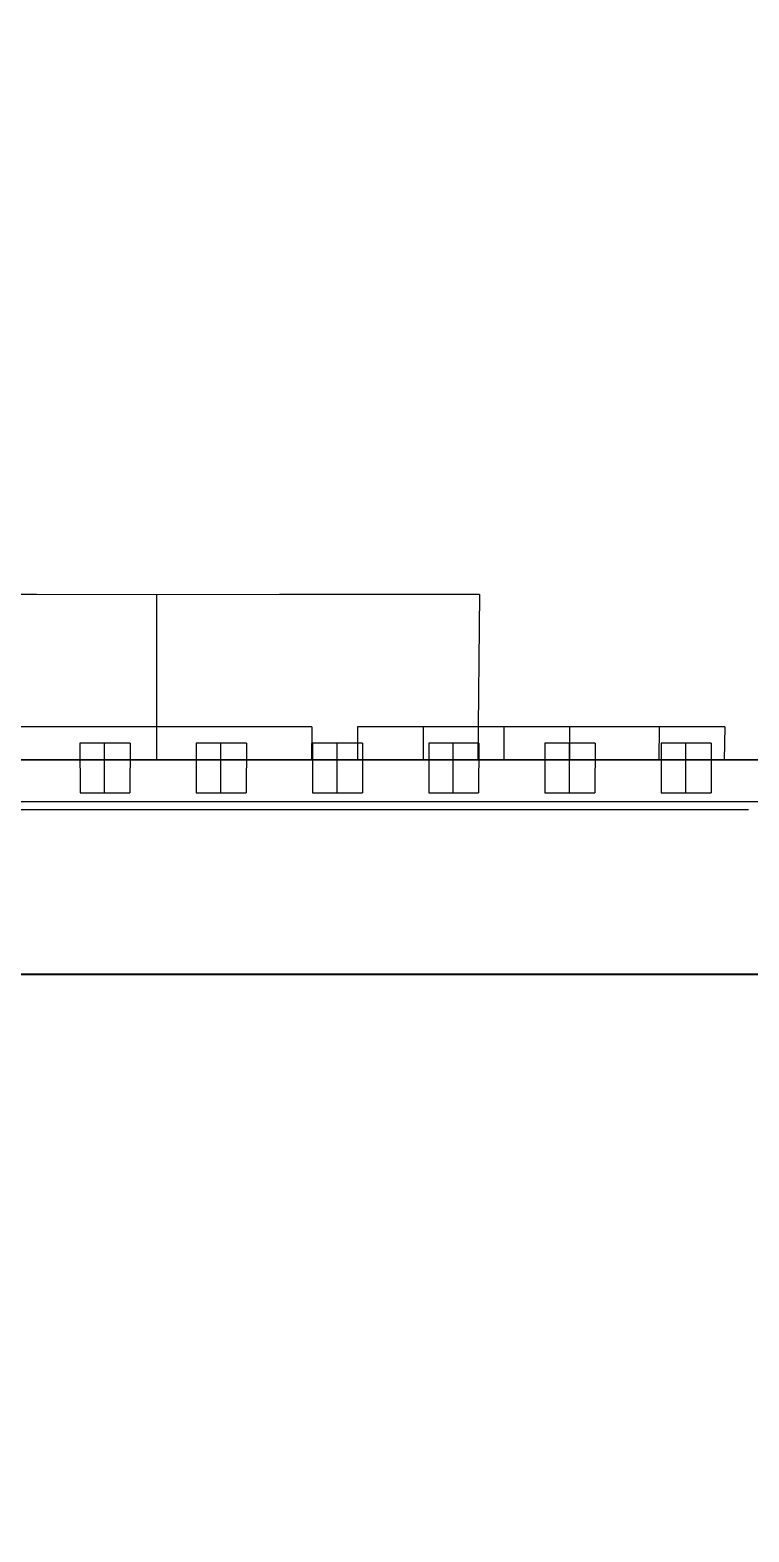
# Model space of a CAD drawing. Header units: metres. Extents: x -163 to 276, y -152 to 153.
# Drawn here: x -3.9035 to -3.86, y 3.4062 to 3.4972 of the extents above; entities that cross this region are included whole.
import ezdxf

# ---------------------------------------------------------------- set-up
doc = ezdxf.new("R2010")
doc.units = ezdxf.units.M
doc.header["$MEASUREMENT"] = 0
doc.linetypes.add('Strich 3_1mm Kanten', pattern=[0.2, 0.15, -0.05])
doc.linetypes.add('Strichpunkt 1.5_0.75_0.75mm', pattern=[0.15, 0.075, -0.0375, 0, -0.0375])
for name, color, linetype in [('010 Aussenwände Neu', 7, 'Continuous'), ('027 Oberhalb Neu', 7, 'Continuous'), ('036 Deckenbekleidung Neu', 7, 'Continuous'), ('110 Bemassungen Ausführung Neu', 7, 'Continuous')]:
    doc.layers.add(name, color=color, linetype=linetype)
doc.styles.add('ERSTELLTER_STIL_2', font='ARIALN.TTF')
doc.dimstyles.new('ERSTELLTER_STIL__1', dxfattribs={"dimtxt": 0.11, "dimasz": 0.095, "dimexe": 0.18, "dimexo": 0.2, "dimgap": 0, "dimtad": 1, "dimzin": 0, "dimdsep": 46, "dimtxsty": 'ERSTELLTER_STIL_2', "dimblk": 'ARROWHEAD_6', "dimblk1": 'ARROWHEAD_6', "dimblk2": 'ARROWHEAD_6', "dimcen": 0.09, "dimclrd": 7, "dimclre": 7, "dimclrt": 7, "dimazin": 0, "dimtfac": 1, "dimtdec": 4, "dimtmove": 0, "dimatfit": 3, "dimfxl": 1, "dimtolj": 1, "dimtzin": 0, "dimarcsym": 0})
doc.dimstyles.new('ERSTELLTER_STIL__11', dxfattribs={"dimtxt": 0.11, "dimasz": 0.095, "dimexe": 0.18, "dimexo": 1, "dimgap": 0, "dimtad": 1, "dimtih": 1, "dimtoh": 1, "dimzin": 0, "dimdsep": 46, "dimtxsty": 'ERSTELLTER_STIL_2', "dimblk": 'ARROWHEAD_6', "dimblk1": 'ARROWHEAD_6', "dimblk2": 'ARROWHEAD_6', "dimcen": 0.09, "dimclrd": 7, "dimclre": 7, "dimclrt": 7, "dimazin": 0, "dimtfac": 1, "dimtdec": 4, "dimtmove": 0, "dimatfit": 3, "dimfxl": 1, "dimtolj": 1, "dimtzin": 0, "dimarcsym": 0})
doc.dimstyles.new('ERSTELLTER_STIL__3', dxfattribs={"dimtxt": 0.11, "dimasz": 0.095, "dimexe": 0.18, "dimexo": 0.0625, "dimgap": 0, "dimtad": 1, "dimtih": 1, "dimtoh": 1, "dimzin": 0, "dimdsep": 46, "dimtxsty": 'ERSTELLTER_STIL_2', "dimblk": 'ARROWHEAD_6', "dimblk1": 'ARROWHEAD_6', "dimblk2": 'ARROWHEAD_6', "dimcen": 0.09, "dimse1": 1, "dimse2": 1, "dimclrd": 7, "dimclre": 7, "dimclrt": 7, "dimazin": 0, "dimtfac": 1, "dimtdec": 4, "dimtmove": 0, "dimatfit": 3, "dimfxl": 1, "dimtolj": 1, "dimtzin": 0, "dimarcsym": 0})
doc.dimstyles.new('ERSTELLTER_STIL__4', dxfattribs={"dimtxt": 0.11, "dimasz": 0.095, "dimexe": 0.18, "dimexo": 0.0625, "dimgap": 0, "dimtad": 1, "dimzin": 0, "dimdsep": 46, "dimtxsty": 'ERSTELLTER_STIL_2', "dimblk": 'ARROWHEAD_6', "dimblk1": 'ARROWHEAD_6', "dimblk2": 'ARROWHEAD_6', "dimcen": 0.09, "dimse1": 1, "dimse2": 1, "dimclrd": 7, "dimclre": 7, "dimclrt": 7, "dimazin": 0, "dimtfac": 1, "dimtdec": 4, "dimtmove": 0, "dimatfit": 3, "dimfxl": 1, "dimtolj": 1, "dimtzin": 0, "dimarcsym": 0})
doc.dimstyles.new('ERSTELLTER_STIL__8', dxfattribs={"dimtxt": 0.11, "dimasz": 0.095, "dimexe": 0.18, "dimexo": 0.5, "dimgap": 0, "dimtad": 1, "dimtih": 1, "dimtoh": 1, "dimzin": 0, "dimdsep": 46, "dimtxsty": 'ERSTELLTER_STIL_2', "dimblk": 'ARROWHEAD_6', "dimblk1": 'ARROWHEAD_6', "dimblk2": 'ARROWHEAD_6', "dimcen": 0.09, "dimclrd": 7, "dimclre": 7, "dimclrt": 7, "dimazin": 0, "dimtfac": 1, "dimtdec": 4, "dimtmove": 0, "dimatfit": 3, "dimfxl": 1, "dimtolj": 1, "dimtzin": 0, "dimarcsym": 0})

# ---------------------------------------------------------------- blocks, each defined once
blk = doc.blocks.new('*D1')
at = {"layer": '110 Bemassungen Ausführung Neu', "color": 7, "linetype": 'Continuous', "lineweight": 13}
for p, q in [((-9.505, 3.545), (-9.505, 3.47)), ((-9.59875, 3.47), (-9.305, 3.47)), ((-9.505, 3.47), (-9.505, 3)), ((-9.59875, 3), (-9.305, 3))]:
    blk.add_line(p, q, dxfattribs=at)
at = {"layer": '110 Bemassungen Ausführung Neu', "color": 7, "linetype": 'Continuous', "lineweight": 18}
for p, q in [((-9.455, 3.42), (-9.555, 3.52)), ((-9.455, 2.95), (-9.555, 3.05))]:
    blk.add_line(p, q, dxfattribs=at)
at = {"layer": '110 Bemassungen Ausführung Neu', "color": 7, "lineweight": 13, "insert": (-9.527, 3.164177), "char_height": 0.11, "attachment_point": 7, "rotation": 90, "style": 'ERSTELLTER_STIL_2'}
blk.add_mtext('\\A1;{\\pql;\\fArial Narrow|b0|i0|c0|p0;\\W1.000000;47}', dxfattribs=at)
blk = doc.blocks.new('ARROWHEAD_6')
at = {"color": 0, "linetype": 'Continuous', "lineweight": 0}
for p, q in [((-0.5, -0.5), (0.5, 0.5)), ((0, 0), (-1, 0))]:
    blk.add_line(p, q, dxfattribs=at)
blk = doc.blocks.new('*D3')
at = {"layer": '110 Bemassungen Ausführung Neu', "color": 7, "linetype": 'Continuous', "lineweight": 13}
blk.add_line((-9.505, 3.47), (-9.505, 3), dxfattribs=at)
at = {"layer": '110 Bemassungen Ausführung Neu', "color": 7, "linetype": 'Continuous', "lineweight": 18}
blk.add_line((-9.455, 2.95), (-9.555, 3.05), dxfattribs=at)
blk = doc.blocks.new('*D4')
at = {"layer": '110 Bemassungen Ausführung Neu', "color": 7, "linetype": 'Continuous', "lineweight": 13}
for p, q in [((-9.505, 3.47), (-9.505, 3)), ((-9.505, 3), (-9.505, -3.18)), ((-9.505, -3.18), (-9.505, -3.43))]:
    blk.add_line(p, q, dxfattribs=at)
at = {"layer": '110 Bemassungen Ausführung Neu', "color": 7, "linetype": 'Continuous', "lineweight": 18}
for p, q in [((-9.455, 2.95), (-9.555, 3.05)), ((-9.455, -3.23), (-9.555, -3.13))]:
    blk.add_line(p, q, dxfattribs=at)
at = {"layer": '110 Bemassungen Ausführung Neu', "color": 7, "lineweight": 13, "insert": (-9.527, -0.21394), "char_height": 0.11, "attachment_point": 7, "rotation": 90, "style": 'ERSTELLTER_STIL_2'}
blk.add_mtext('\\A1;{\\pql;\\fArial Narrow|b0|i0|c0|p0;\\W1.000000;6.18}', dxfattribs=at)
blk = doc.blocks.new('*D53')
at = {"layer": '110 Bemassungen Ausführung Neu', "color": 7, "linetype": 'Continuous', "lineweight": 13}
for p, q in [((-3.35, 7.72375), (-3.35, 7.23)), ((-10.37, 7.63), (-14.215, 7.63)), ((-3.35, 7.63), (-10.37, 7.63)), ((-1.85, 7.63), (-3.35, 7.63))]:
    blk.add_line(p, q, dxfattribs=at)
at = {"layer": '110 Bemassungen Ausführung Neu', "color": 7, "linetype": 'Continuous', "lineweight": 18}
for p, q in [((-10.42, 7.58), (-10.32, 7.68)), ((-3.4, 7.58), (-3.3, 7.68))]:
    blk.add_line(p, q, dxfattribs=at)
at = {"layer": '110 Bemassungen Ausführung Neu', "color": 7, "lineweight": 13, "insert": (-6.98394, 7.652), "char_height": 0.11, "attachment_point": 7, "style": 'ERSTELLTER_STIL_2'}
blk.add_mtext('\\A1;{\\pql;\\fArial Narrow|b0|i0|c0|p0;\\W1.000000;7.02}', dxfattribs=at)
blk = doc.blocks.new('*D54')
at = {"layer": '110 Bemassungen Ausführung Neu', "color": 7, "linetype": 'Continuous', "lineweight": 13}
for p, q in [((-14.215, 7.72375), (-14.215, 7.13)), ((-10.37, 7.72375), (-10.37, 7.13)), ((-14.215, 7.63), (-14.45, 7.63)), ((-10.37, 7.63), (-14.215, 7.63)), ((-3.35, 7.63), (-10.37, 7.63))]:
    blk.add_line(p, q, dxfattribs=at)
at = {"layer": '110 Bemassungen Ausführung Neu', "color": 7, "linetype": 'Continuous', "lineweight": 18}
for p, q in [((-14.265, 7.58), (-14.165, 7.68)), ((-10.42, 7.58), (-10.32, 7.68))]:
    blk.add_line(p, q, dxfattribs=at)
at = {"layer": '110 Bemassungen Ausführung Neu', "color": 7, "lineweight": 13, "char_height": 0.110000002, "attachment_point": 7, "style": 'ERSTELLTER_STIL_2'}
for s, insert in [('\\A1;{\\pql;\\fArial Narrow|b0|i0|c0|p0;\\W1.000000;23\\fArial Narrow|b0|i0|c0|p0;\\W1.000000;\\A1{\\H.66x;\\S5^  ;}}', (-14.165, 7.646502)), ('\\A1;{\\pql;\\fArial Narrow|b0|i0|c0|p0;\\W1.000000;3.84\\fArial Narrow|b0|i0|c0|p0;\\W1.000000;\\A1{\\H.66x;\\S5^  ;}}', (-12.345617, 7.646502))]:
    blk.add_mtext(s, dxfattribs=dict(at, insert=insert))
blk = doc.blocks.new('*D60')
at = {"layer": '110 Bemassungen Ausführung Neu', "color": 7, "linetype": 'Continuous', "lineweight": 13}
for p, q in [((-10.940022, 6.13), (-10.940022, 7.22375)), ((-10.37, 6.13), (-10.37, 7.22375)), ((-10.940022, 7.13), (-10.37, 7.13)), ((-10.37, 7.13), (-3.35, 7.13))]:
    blk.add_line(p, q, dxfattribs=at)
at = {"layer": '110 Bemassungen Ausführung Neu', "color": 7, "linetype": 'Continuous', "lineweight": 18}
for p, q in [((-10.890022, 7.18), (-10.990022, 7.08)), ((-10.32, 7.18), (-10.42, 7.08))]:
    blk.add_line(p, q, dxfattribs=at)
at = {"layer": '110 Bemassungen Ausführung Neu', "color": 7, "lineweight": 13, "insert": (-10.725834, 7.152), "char_height": 0.11, "attachment_point": 7, "style": 'ERSTELLTER_STIL_2'}
blk.add_mtext('\\A1;{\\pql;\\fArial Narrow|b0|i0|c0|p0;\\W1.000000;57}', dxfattribs=at)
blk = doc.blocks.new('*D61')
at = {"layer": '110 Bemassungen Ausführung Neu', "color": 7, "linetype": 'Continuous', "lineweight": 18}
blk.add_line((-10.32, 7.18), (-10.42, 7.08), dxfattribs=at)
at = {"layer": '110 Bemassungen Ausführung Neu', "color": 7, "linetype": 'Continuous', "lineweight": 13}
blk.add_line((-10.37, 7.13), (-3.35, 7.13), dxfattribs=at)
blk = doc.blocks.new('*D62')
at = {"layer": '110 Bemassungen Ausführung Neu', "color": 7, "linetype": 'Continuous', "lineweight": 13}
for p, q in [((-10.37, 6.13), (-10.37, 7.22375)), ((-10.37, 7.13), (-3.35, 7.13))]:
    blk.add_line(p, q, dxfattribs=at)
at = {"layer": '110 Bemassungen Ausführung Neu', "color": 7, "linetype": 'Continuous', "lineweight": 18}
for p, q in [((-10.32, 7.18), (-10.42, 7.08)), ((-3.3, 7.18), (-3.4, 7.08))]:
    blk.add_line(p, q, dxfattribs=at)
at = {"layer": '110 Bemassungen Ausführung Neu', "color": 7, "lineweight": 13, "insert": (-6.98394, 7.152), "char_height": 0.11, "attachment_point": 7, "style": 'ERSTELLTER_STIL_2'}
blk.add_mtext('\\A1;{\\pql;\\fArial Narrow|b0|i0|c0|p0;\\W1.000000;7.02}', dxfattribs=at)
blk = doc.blocks.new('*D96')
at = {"layer": '110 Bemassungen Ausführung Neu', "color": 7, "linetype": 'Continuous', "lineweight": 13}
for p, q in [((-0.495, 4.85), (-0.495, 3.41)), ((-0.58875, 3.41), (-0.40125, 3.41)), ((-0.495, 3.41), (-0.495, 3.39)), ((-0.58875, 3.39), (-0.40125, 3.39)), ((-0.495, 3.39), (-0.495, 3.2))]:
    blk.add_line(p, q, dxfattribs=at)
at = {"layer": '110 Bemassungen Ausführung Neu', "color": 7, "linetype": 'Continuous', "lineweight": 18}
for p, q in [((-0.545, 3.46), (-0.445, 3.36)), ((-0.445, 3.34), (-0.545, 3.44))]:
    blk.add_line(p, q, dxfattribs=at)
blk = doc.blocks.new('*D97')
at = {"layer": '110 Bemassungen Ausführung Neu', "color": 7, "linetype": 'Continuous', "lineweight": 18}
for p, q in [((-0.545, 3.46), (-0.445, 3.36)), ((-0.445, 3.34), (-0.545, 3.44)), ((-0.445, 3.15), (-0.545, 3.25))]:
    blk.add_line(p, q, dxfattribs=at)
at = {"layer": '110 Bemassungen Ausführung Neu', "color": 7, "linetype": 'Continuous', "lineweight": 13}
blk.add_line((-0.495, 3.39), (-0.495, 3.2), dxfattribs=at)
at = {"layer": '110 Bemassungen Ausführung Neu', "color": 7, "lineweight": 13, "insert": (-0.6435, 3.224177), "char_height": 0.11, "attachment_point": 7, "rotation": 90, "style": 'ERSTELLTER_STIL_2'}
blk.add_mtext('\\A1;{\\pql;\\fArial Narrow|b0|i0|c0|p0;\\W1.000000;19}', dxfattribs=at)
blk = doc.blocks.new('*D175')
at = {"layer": '110 Bemassungen Ausführung Neu', "color": 7, "linetype": 'Continuous', "lineweight": 13}
for p, q in [((-5.37, 3.91657), (-5.37, 4.10407)), ((-3.6, 3.91657), (-3.6, 4.10407)), ((-5.445, 4.01032), (-5.37, 4.01032)), ((-5.37, 4.01032), (-3.6, 4.01032))]:
    blk.add_line(p, q, dxfattribs=at)
at = {"layer": '110 Bemassungen Ausführung Neu', "color": 7, "linetype": 'Continuous', "lineweight": 18}
for p, q in [((-5.32, 4.06032), (-5.42, 3.96032)), ((-3.55, 4.06032), (-3.65, 3.96032))]:
    blk.add_line(p, q, dxfattribs=at)
at = {"layer": '110 Bemassungen Ausführung Neu', "color": 7, "lineweight": 13, "char_height": 0.11, "attachment_point": 7, "style": 'ERSTELLTER_STIL_2'}
for s, insert in [('\\A1;{\\pql;\\fArial Narrow|b0|i0|c0|p0;\\W1.000000;19}', (-3.791646, 4.03232)), ('\\A1;{\\pql;\\fArial Narrow|b0|i0|c0|p0;\\W1.000000;1.77}', (-4.679763, 4.03232))]:
    blk.add_mtext(s, dxfattribs=dict(at, insert=insert))

msp = doc.modelspace()

# ---------------------------------------------------------------- linework, layer by layer
at = {"layer": '010 Aussenwände Neu', "color": 7, "linetype": 'Continuous', "lineweight": 13}
for p, q in [((-3.7035, 3.453), (-4.0875, 3.453)), ((-3.699, 3.450447), (-5.271, 3.450447))]:
    msp.add_line(p, q, dxfattribs=at)
at = {"layer": '010 Aussenwände Neu', "color": 7, "linetype": 'Continuous', "lineweight": 13, "flags": 128}
for points in [[(-3.876281, 3.463), (-3.877782, 3.463), (-3.882046, 3.463), (-3.8884, 3.463), (-3.895843, 3.462988), (-3.903114, 3.463), (-3.909278, 3.463), (-3.913396, 3.463), (-3.914843, 3.463)], [(-3.895843, 3.462988), (-3.895843, 3.453)], [(-3.876281, 3.463), (-3.876389, 3.453)], [(-3.886436, 3.455), (-3.88716, 3.455), (-3.889217, 3.455), (-3.892275, 3.455), (-3.895843, 3.455), (-3.899245, 3.455), (-3.902119, 3.455), (-3.904035, 3.455), (-3.904707, 3.455)], [(-3.895843, 3.455), (-3.895843, 3.453)], [(-3.886436, 3.455), (-3.886461, 3.453)], [(-3.883678, 3.455), (-3.883671, 3.453)], [(-3.865407, 3.455), (-3.866131, 3.455), (-3.868187, 3.455), (-3.871245, 3.455), (-3.874813, 3.455), (-3.878216, 3.455), (-3.881089, 3.455), (-3.883005, 3.455), (-3.883678, 3.455)], [(-3.883678, 3.455), (-3.883671, 3.453)], [(-3.865407, 3.455), (-3.866131, 3.455), (-3.868187, 3.455), (-3.871245, 3.455), (-3.874813, 3.455), (-3.878216, 3.455), (-3.881089, 3.455), (-3.883005, 3.455), (-3.883678, 3.455)], [(-3.883678, 3.455), (-3.883671, 3.453)], [(-3.865407, 3.455), (-3.866131, 3.455), (-3.868187, 3.455), (-3.871245, 3.455), (-3.874813, 3.455), (-3.878216, 3.455), (-3.881089, 3.455), (-3.883005, 3.455), (-3.883678, 3.455)], [(-3.883678, 3.455), (-3.883671, 3.453)], [(-3.865407, 3.455), (-3.866131, 3.455), (-3.868187, 3.455), (-3.871245, 3.455), (-3.874813, 3.455), (-3.878216, 3.455), (-3.881089, 3.455), (-3.883005, 3.455), (-3.883678, 3.455)], [(-3.883678, 3.455), (-3.883671, 3.453)], [(-3.865407, 3.455), (-3.866131, 3.455), (-3.868187, 3.455), (-3.871245, 3.455), (-3.874813, 3.455), (-3.878216, 3.455), (-3.881089, 3.455), (-3.883005, 3.455), (-3.883678, 3.455)], [(-3.883678, 3.455), (-3.883671, 3.453)], [(-3.865407, 3.455), (-3.866131, 3.455), (-3.868187, 3.455), (-3.871245, 3.455), (-3.874813, 3.455), (-3.878216, 3.455), (-3.881089, 3.455), (-3.883005, 3.455), (-3.883678, 3.455)], [(-3.879707, 3.455), (-3.8797, 3.453)], [(-3.861436, 3.455), (-3.86216, 3.455), (-3.864217, 3.455), (-3.867275, 3.455), (-3.870843, 3.455), (-3.874245, 3.455), (-3.877119, 3.455), (-3.879035, 3.455), (-3.879707, 3.455)], [(-3.874813, 3.455), (-3.874813, 3.453)], [(-3.874813, 3.455), (-3.874813, 3.453)], [(-3.874813, 3.455), (-3.874813, 3.453)], [(-3.874813, 3.455), (-3.874813, 3.453)], [(-3.874813, 3.455), (-3.874813, 3.453)], [(-3.874813, 3.455), (-3.874813, 3.453)], [(-3.870843, 3.455), (-3.870843, 3.453)], [(-3.865407, 3.455), (-3.865432, 3.453)], [(-3.865407, 3.455), (-3.865432, 3.453)], [(-3.865407, 3.455), (-3.865432, 3.453)], [(-3.865407, 3.455), (-3.865432, 3.453)], [(-3.865407, 3.455), (-3.865432, 3.453)], [(-3.865407, 3.455), (-3.865432, 3.453)], [(-3.861436, 3.455), (-3.861461, 3.453)], [(-3.897444, 3.454), (-3.897565, 3.454), (-3.897908, 3.454), (-3.898418, 3.454), (-3.899014, 3.454), (-3.899578, 3.454), (-3.900053, 3.454), (-3.90037, 3.454), (-3.900481, 3.454)], [(-3.900481, 3.454), (-3.900479, 3.451)], [(-3.897444, 3.454), (-3.897565, 3.454), (-3.897908, 3.454), (-3.898418, 3.454), (-3.899014, 3.454), (-3.899578, 3.454), (-3.900053, 3.454), (-3.90037, 3.454), (-3.900481, 3.454)], [(-3.900481, 3.454), (-3.900479, 3.451)], [(-3.897444, 3.454), (-3.897565, 3.454), (-3.897908, 3.454), (-3.898418, 3.454), (-3.899014, 3.454), (-3.899578, 3.454), (-3.900053, 3.454), (-3.90037, 3.454), (-3.900481, 3.454)], [(-3.900481, 3.454), (-3.900479, 3.451)], [(-3.897444, 3.454), (-3.897565, 3.454), (-3.897908, 3.454), (-3.898418, 3.454), (-3.899014, 3.454), (-3.899578, 3.454), (-3.900053, 3.454), (-3.90037, 3.454), (-3.900481, 3.454)], [(-3.900481, 3.454), (-3.900479, 3.451)], [(-3.897444, 3.454), (-3.897565, 3.454), (-3.897908, 3.454), (-3.898418, 3.454), (-3.899014, 3.454), (-3.899578, 3.454), (-3.900053, 3.454), (-3.90037, 3.454), (-3.900481, 3.454)], [(-3.900481, 3.454), (-3.900479, 3.451)], [(-3.897444, 3.454), (-3.897565, 3.454), (-3.897908, 3.454), (-3.898418, 3.454), (-3.899014, 3.454), (-3.899578, 3.454), (-3.900053, 3.454), (-3.90037, 3.454), (-3.900481, 3.454)], [(-3.900481, 3.454), (-3.900479, 3.451)], [(-3.897444, 3.454), (-3.897565, 3.454), (-3.897908, 3.454), (-3.898418, 3.454), (-3.899014, 3.454), (-3.899578, 3.454), (-3.900053, 3.454), (-3.90037, 3.454), (-3.900481, 3.454)], [(-3.900481, 3.454), (-3.900479, 3.451)], [(-3.899014, 3.454), (-3.899014, 3.451)], [(-3.899014, 3.454), (-3.899014, 3.451)], [(-3.899014, 3.454), (-3.899014, 3.451)], [(-3.899014, 3.454), (-3.899014, 3.451)], [(-3.899014, 3.454), (-3.899014, 3.451)], [(-3.899014, 3.454), (-3.899014, 3.451)], [(-3.899014, 3.454), (-3.899014, 3.451)], [(-3.897444, 3.454), (-3.897459, 3.451)], [(-3.897444, 3.454), (-3.897459, 3.451)], [(-3.897444, 3.454), (-3.897459, 3.451)], [(-3.897444, 3.454), (-3.897459, 3.451)], [(-3.897444, 3.454), (-3.897459, 3.451)], [(-3.897444, 3.454), (-3.897459, 3.451)], [(-3.897444, 3.454), (-3.897459, 3.451)], [(-3.890405, 3.454), (-3.890526, 3.454), (-3.890869, 3.454), (-3.891379, 3.454), (-3.891975, 3.454), (-3.892539, 3.454), (-3.893014, 3.454), (-3.893331, 3.454), (-3.893442, 3.454)], [(-3.893442, 3.454), (-3.89344, 3.451)], [(-3.890405, 3.454), (-3.890526, 3.454), (-3.890869, 3.454), (-3.891379, 3.454), (-3.891975, 3.454), (-3.892539, 3.454), (-3.893014, 3.454), (-3.893331, 3.454), (-3.893442, 3.454)], [(-3.893442, 3.454), (-3.89344, 3.451)], [(-3.890405, 3.454), (-3.890526, 3.454), (-3.890869, 3.454), (-3.891379, 3.454), (-3.891975, 3.454), (-3.892539, 3.454), (-3.893014, 3.454), (-3.893331, 3.454), (-3.893442, 3.454)], [(-3.893442, 3.454), (-3.89344, 3.451)], [(-3.890405, 3.454), (-3.890526, 3.454), (-3.890869, 3.454), (-3.891379, 3.454), (-3.891975, 3.454), (-3.892539, 3.454), (-3.893014, 3.454), (-3.893331, 3.454), (-3.893442, 3.454)], [(-3.893442, 3.454), (-3.89344, 3.451)], [(-3.890405, 3.454), (-3.890526, 3.454), (-3.890869, 3.454), (-3.891379, 3.454), (-3.891975, 3.454), (-3.892539, 3.454), (-3.893014, 3.454), (-3.893331, 3.454), (-3.893442, 3.454)], [(-3.893442, 3.454), (-3.89344, 3.451)], [(-3.890405, 3.454), (-3.890526, 3.454), (-3.890869, 3.454), (-3.891379, 3.454), (-3.891975, 3.454), (-3.892539, 3.454), (-3.893014, 3.454), (-3.893331, 3.454), (-3.893442, 3.454)], [(-3.893442, 3.454), (-3.89344, 3.451)], [(-3.890405, 3.454), (-3.890526, 3.454), (-3.890869, 3.454), (-3.891379, 3.454), (-3.891975, 3.454), (-3.892539, 3.454), (-3.893014, 3.454), (-3.893331, 3.454), (-3.893442, 3.454)], [(-3.893442, 3.454), (-3.89344, 3.451)], [(-3.891975, 3.454), (-3.891975, 3.451)], [(-3.891975, 3.454), (-3.891975, 3.451)], [(-3.891975, 3.454), (-3.891975, 3.451)], [(-3.891975, 3.454), (-3.891975, 3.451)], [(-3.891975, 3.454), (-3.891975, 3.451)], [(-3.891975, 3.454), (-3.891975, 3.451)], [(-3.891975, 3.454), (-3.891975, 3.451)], [(-3.890405, 3.454), (-3.89042, 3.451)], [(-3.890405, 3.454), (-3.89042, 3.451)], [(-3.890405, 3.454), (-3.89042, 3.451)], [(-3.890405, 3.454), (-3.89042, 3.451)], [(-3.890405, 3.454), (-3.89042, 3.451)], [(-3.890405, 3.454), (-3.89042, 3.451)], [(-3.890405, 3.454), (-3.89042, 3.451)], [(-3.883366, 3.454), (-3.883487, 3.454), (-3.88383, 3.454), (-3.88434, 3.454), (-3.884936, 3.454), (-3.8855, 3.454), (-3.885975, 3.454), (-3.886292, 3.454), (-3.886403, 3.454)], [(-3.886403, 3.454), (-3.886401, 3.451)], [(-3.883366, 3.454), (-3.883487, 3.454), (-3.88383, 3.454), (-3.88434, 3.454), (-3.884936, 3.454), (-3.8855, 3.454), (-3.885975, 3.454), (-3.886292, 3.454), (-3.886403, 3.454)], [(-3.886403, 3.454), (-3.886401, 3.451)], [(-3.883366, 3.454), (-3.883487, 3.454), (-3.88383, 3.454), (-3.88434, 3.454), (-3.884936, 3.454), (-3.8855, 3.454), (-3.885975, 3.454), (-3.886292, 3.454), (-3.886403, 3.454)], [(-3.886403, 3.454), (-3.886401, 3.451)], [(-3.883366, 3.454), (-3.883487, 3.454), (-3.88383, 3.454), (-3.88434, 3.454), (-3.884936, 3.454), (-3.8855, 3.454), (-3.885975, 3.454), (-3.886292, 3.454), (-3.886403, 3.454)], [(-3.886403, 3.454), (-3.886401, 3.451)], [(-3.883366, 3.454), (-3.883487, 3.454), (-3.88383, 3.454), (-3.88434, 3.454), (-3.884936, 3.454), (-3.8855, 3.454), (-3.885975, 3.454), (-3.886292, 3.454), (-3.886403, 3.454)], [(-3.886403, 3.454), (-3.886401, 3.451)], [(-3.883366, 3.454), (-3.883487, 3.454), (-3.88383, 3.454), (-3.88434, 3.454), (-3.884936, 3.454), (-3.8855, 3.454), (-3.885975, 3.454), (-3.886292, 3.454), (-3.886403, 3.454)], [(-3.886403, 3.454), (-3.886401, 3.451)], [(-3.883366, 3.454), (-3.883487, 3.454), (-3.88383, 3.454), (-3.88434, 3.454), (-3.884936, 3.454), (-3.8855, 3.454), (-3.885975, 3.454), (-3.886292, 3.454), (-3.886403, 3.454)], [(-3.886403, 3.454), (-3.886401, 3.451)], [(-3.884936, 3.454), (-3.884936, 3.451)], [(-3.884936, 3.454), (-3.884936, 3.451)], [(-3.884936, 3.454), (-3.884936, 3.451)], [(-3.884936, 3.454), (-3.884936, 3.451)], [(-3.884936, 3.454), (-3.884936, 3.451)], [(-3.884936, 3.454), (-3.884936, 3.451)], [(-3.884936, 3.454), (-3.884936, 3.451)], [(-3.883366, 3.454), (-3.883381, 3.451)], [(-3.883366, 3.454), (-3.883381, 3.451)], [(-3.883366, 3.454), (-3.883381, 3.451)], [(-3.883366, 3.454), (-3.883381, 3.451)], [(-3.883366, 3.454), (-3.883381, 3.451)], [(-3.883366, 3.454), (-3.883381, 3.451)], [(-3.883366, 3.454), (-3.883381, 3.451)], [(-3.876327, 3.454), (-3.876448, 3.454), (-3.876791, 3.454), (-3.877301, 3.454), (-3.877897, 3.454), (-3.878461, 3.454), (-3.878936, 3.454), (-3.879253, 3.454), (-3.879364, 3.454)], [(-3.879364, 3.454), (-3.879362, 3.451)], [(-3.876327, 3.454), (-3.876448, 3.454), (-3.876791, 3.454), (-3.877301, 3.454), (-3.877897, 3.454), (-3.878461, 3.454), (-3.878936, 3.454), (-3.879253, 3.454), (-3.879364, 3.454)], [(-3.879364, 3.454), (-3.879362, 3.451)], [(-3.876327, 3.454), (-3.876448, 3.454), (-3.876791, 3.454), (-3.877301, 3.454), (-3.877897, 3.454), (-3.878461, 3.454), (-3.878936, 3.454), (-3.879253, 3.454), (-3.879364, 3.454)], [(-3.879364, 3.454), (-3.879362, 3.451)], [(-3.876327, 3.454), (-3.876448, 3.454), (-3.876791, 3.454), (-3.877301, 3.454), (-3.877897, 3.454), (-3.878461, 3.454), (-3.878936, 3.454), (-3.879253, 3.454), (-3.879364, 3.454)], [(-3.879364, 3.454), (-3.879362, 3.451)], [(-3.876327, 3.454), (-3.876448, 3.454), (-3.876791, 3.454), (-3.877301, 3.454), (-3.877897, 3.454), (-3.878461, 3.454), (-3.878936, 3.454), (-3.879253, 3.454), (-3.879364, 3.454)], [(-3.879364, 3.454), (-3.879362, 3.451)], [(-3.876327, 3.454), (-3.876448, 3.454), (-3.876791, 3.454), (-3.877301, 3.454), (-3.877897, 3.454), (-3.878461, 3.454), (-3.878936, 3.454), (-3.879253, 3.454), (-3.879364, 3.454)], [(-3.879364, 3.454), (-3.879362, 3.451)], [(-3.876327, 3.454), (-3.876448, 3.454), (-3.876791, 3.454), (-3.877301, 3.454), (-3.877897, 3.454), (-3.878461, 3.454), (-3.878936, 3.454), (-3.879253, 3.454), (-3.879364, 3.454)], [(-3.879364, 3.454), (-3.879362, 3.451)], [(-3.877897, 3.454), (-3.877897, 3.451)], [(-3.877897, 3.454), (-3.877897, 3.451)], [(-3.877897, 3.454), (-3.877897, 3.451)], [(-3.877897, 3.454), (-3.877897, 3.451)], [(-3.877897, 3.454), (-3.877897, 3.451)], [(-3.877897, 3.454), (-3.877897, 3.451)], [(-3.877897, 3.454), (-3.877897, 3.451)], [(-3.876327, 3.454), (-3.876342, 3.451)], [(-3.876327, 3.454), (-3.876342, 3.451)], [(-3.876327, 3.454), (-3.876342, 3.451)], [(-3.876327, 3.454), (-3.876342, 3.451)], [(-3.876327, 3.454), (-3.876342, 3.451)], [(-3.876327, 3.454), (-3.876342, 3.451)], [(-3.876327, 3.454), (-3.876342, 3.451)], [(-3.869289, 3.454), (-3.869409, 3.454), (-3.869752, 3.454), (-3.870263, 3.454), (-3.870858, 3.454), (-3.871422, 3.454), (-3.871897, 3.454), (-3.872214, 3.454), (-3.872325, 3.454)], [(-3.872325, 3.454), (-3.872323, 3.451)], [(-3.869289, 3.454), (-3.869409, 3.454), (-3.869752, 3.454), (-3.870263, 3.454), (-3.870858, 3.454), (-3.871422, 3.454), (-3.871897, 3.454), (-3.872214, 3.454), (-3.872325, 3.454)], [(-3.872325, 3.454), (-3.872323, 3.451)], [(-3.869289, 3.454), (-3.869409, 3.454), (-3.869752, 3.454), (-3.870263, 3.454), (-3.870858, 3.454), (-3.871422, 3.454), (-3.871897, 3.454), (-3.872214, 3.454), (-3.872325, 3.454)], [(-3.872325, 3.454), (-3.872323, 3.451)], [(-3.869289, 3.454), (-3.869409, 3.454), (-3.869752, 3.454), (-3.870263, 3.454), (-3.870858, 3.454), (-3.871422, 3.454), (-3.871897, 3.454), (-3.872214, 3.454), (-3.872325, 3.454)], [(-3.872325, 3.454), (-3.872323, 3.451)], [(-3.869289, 3.454), (-3.869409, 3.454), (-3.869752, 3.454), (-3.870263, 3.454), (-3.870858, 3.454), (-3.871422, 3.454), (-3.871897, 3.454), (-3.872214, 3.454), (-3.872325, 3.454)], [(-3.872325, 3.454), (-3.872323, 3.451)], [(-3.869289, 3.454), (-3.869409, 3.454), (-3.869752, 3.454), (-3.870263, 3.454), (-3.870858, 3.454), (-3.871422, 3.454), (-3.871897, 3.454), (-3.872214, 3.454), (-3.872325, 3.454)], [(-3.872325, 3.454), (-3.872323, 3.451)], [(-3.869289, 3.454), (-3.869409, 3.454), (-3.869752, 3.454), (-3.870263, 3.454), (-3.870858, 3.454), (-3.871422, 3.454), (-3.871897, 3.454), (-3.872214, 3.454), (-3.872325, 3.454)], [(-3.872325, 3.454), (-3.872323, 3.451)], [(-3.870858, 3.454), (-3.870858, 3.451)], [(-3.870858, 3.454), (-3.870858, 3.451)], [(-3.870858, 3.454), (-3.870858, 3.451)], [(-3.870858, 3.454), (-3.870858, 3.451)], [(-3.870858, 3.454), (-3.870858, 3.451)], [(-3.870858, 3.454), (-3.870858, 3.451)], [(-3.870858, 3.454), (-3.870858, 3.451)], [(-3.869289, 3.454), (-3.869303, 3.451)], [(-3.869289, 3.454), (-3.869303, 3.451)], [(-3.869289, 3.454), (-3.869303, 3.451)], [(-3.869289, 3.454), (-3.869303, 3.451)], [(-3.869289, 3.454), (-3.869303, 3.451)], [(-3.869289, 3.454), (-3.869303, 3.451)], [(-3.869289, 3.454), (-3.869303, 3.451)], [(-3.86225, 3.454), (-3.86237, 3.454), (-3.862714, 3.454), (-3.863224, 3.454), (-3.863819, 3.454), (-3.864383, 3.454), (-3.864859, 3.454), (-3.865175, 3.454), (-3.865286, 3.454)], [(-3.865286, 3.454), (-3.865285, 3.451)], [(-3.86225, 3.454), (-3.86237, 3.454), (-3.862714, 3.454), (-3.863224, 3.454), (-3.863819, 3.454), (-3.864383, 3.454), (-3.864859, 3.454), (-3.865175, 3.454), (-3.865286, 3.454)], [(-3.865286, 3.454), (-3.865285, 3.451)], [(-3.86225, 3.454), (-3.86237, 3.454), (-3.862714, 3.454), (-3.863224, 3.454), (-3.863819, 3.454), (-3.864383, 3.454), (-3.864859, 3.454), (-3.865175, 3.454), (-3.865286, 3.454)], [(-3.865286, 3.454), (-3.865285, 3.451)], [(-3.86225, 3.454), (-3.86237, 3.454), (-3.862714, 3.454), (-3.863224, 3.454), (-3.863819, 3.454), (-3.864383, 3.454), (-3.864859, 3.454), (-3.865175, 3.454), (-3.865286, 3.454)], [(-3.865286, 3.454), (-3.865285, 3.451)], [(-3.86225, 3.454), (-3.86237, 3.454), (-3.862714, 3.454), (-3.863224, 3.454), (-3.863819, 3.454), (-3.864383, 3.454), (-3.864859, 3.454), (-3.865175, 3.454), (-3.865286, 3.454)], [(-3.865286, 3.454), (-3.865285, 3.451)], [(-3.86225, 3.454), (-3.86237, 3.454), (-3.862714, 3.454), (-3.863224, 3.454), (-3.863819, 3.454), (-3.864383, 3.454), (-3.864859, 3.454), (-3.865175, 3.454), (-3.865286, 3.454)], [(-3.865286, 3.454), (-3.865285, 3.451)], [(-3.86225, 3.454), (-3.86237, 3.454), (-3.862714, 3.454), (-3.863224, 3.454), (-3.863819, 3.454), (-3.864383, 3.454), (-3.864859, 3.454), (-3.865175, 3.454), (-3.865286, 3.454)], [(-3.865286, 3.454), (-3.865285, 3.451)], [(-3.863819, 3.454), (-3.863819, 3.451)], [(-3.863819, 3.454), (-3.863819, 3.451)], [(-3.863819, 3.454), (-3.863819, 3.451)], [(-3.863819, 3.454), (-3.863819, 3.451)], [(-3.863819, 3.454), (-3.863819, 3.451)], [(-3.863819, 3.454), (-3.863819, 3.451)], [(-3.863819, 3.454), (-3.863819, 3.451)], [(-3.86225, 3.454), (-3.862264, 3.451)], [(-3.86225, 3.454), (-3.862264, 3.451)], [(-3.86225, 3.454), (-3.862264, 3.451)], [(-3.86225, 3.454), (-3.862264, 3.451)], [(-3.86225, 3.454), (-3.862264, 3.451)], [(-3.86225, 3.454), (-3.862264, 3.451)], [(-3.86225, 3.454), (-3.862264, 3.451)], [(-3.687, 3.453), (-5.283, 3.453)], [(-5.275, 3.453), (-3.695, 3.453)], [(-3.7035, 3.453), (-4.0875, 3.453)], [(-3.7035, 3.453), (-4.0875, 3.453)], [(-3.912872, 3.453), (-3.911611, 3.453), (-3.907992, 3.453), (-3.902494, 3.453), (-3.895843, 3.453)], [(-3.9047, 3.453), (-3.904029, 3.453), (-3.902114, 3.453), (-3.899243, 3.453), (-3.895843, 3.453), (-3.892283, 3.453), (-3.889233, 3.453), (-3.887183, 3.453), (-3.886461, 3.453)], [(-3.895843, 3.453), (-3.888433, 3.453), (-3.882115, 3.453), (-3.877879, 3.453), (-3.876389, 3.453)], [(-3.883671, 3.453), (-3.882999, 3.453), (-3.881085, 3.453), (-3.878213, 3.453), (-3.874813, 3.453), (-3.871253, 3.453), (-3.868204, 3.453), (-3.866154, 3.453), (-3.865432, 3.453)], [(-3.883671, 3.453), (-3.882999, 3.453), (-3.881085, 3.453), (-3.878213, 3.453), (-3.874813, 3.453), (-3.871253, 3.453), (-3.868204, 3.453), (-3.866154, 3.453), (-3.865432, 3.453)], [(-3.883671, 3.453), (-3.882999, 3.453), (-3.881085, 3.453), (-3.878213, 3.453), (-3.874813, 3.453), (-3.871253, 3.453), (-3.868204, 3.453), (-3.866154, 3.453), (-3.865432, 3.453)], [(-3.883671, 3.453), (-3.882999, 3.453), (-3.881085, 3.453), (-3.878213, 3.453), (-3.874813, 3.453), (-3.871253, 3.453), (-3.868204, 3.453), (-3.866154, 3.453), (-3.865432, 3.453)], [(-3.883671, 3.453), (-3.882999, 3.453), (-3.881085, 3.453), (-3.878213, 3.453), (-3.874813, 3.453), (-3.871253, 3.453), (-3.868204, 3.453), (-3.866154, 3.453), (-3.865432, 3.453)], [(-3.883671, 3.453), (-3.882999, 3.453), (-3.881085, 3.453), (-3.878213, 3.453), (-3.874813, 3.453), (-3.871253, 3.453), (-3.868204, 3.453), (-3.866154, 3.453), (-3.865432, 3.453)], [(-3.8797, 3.453), (-3.879029, 3.453), (-3.877114, 3.453), (-3.874243, 3.453), (-3.870843, 3.453), (-3.867283, 3.453), (-3.864233, 3.453), (-3.862183, 3.453), (-3.861461, 3.453)], [(-3.900479, 3.451), (-3.900368, 3.451), (-3.900052, 3.451), (-3.899577, 3.451), (-3.899014, 3.451), (-3.898423, 3.451), (-3.897917, 3.451), (-3.897578, 3.451), (-3.897459, 3.451)], [(-3.900479, 3.451), (-3.900368, 3.451), (-3.900052, 3.451), (-3.899577, 3.451), (-3.899014, 3.451), (-3.898423, 3.451), (-3.897917, 3.451), (-3.897578, 3.451), (-3.897459, 3.451)], [(-3.900479, 3.451), (-3.900368, 3.451), (-3.900052, 3.451), (-3.899577, 3.451), (-3.899014, 3.451), (-3.898423, 3.451), (-3.897917, 3.451), (-3.897578, 3.451), (-3.897459, 3.451)], [(-3.900479, 3.451), (-3.900368, 3.451), (-3.900052, 3.451), (-3.899577, 3.451), (-3.899014, 3.451), (-3.898423, 3.451), (-3.897917, 3.451), (-3.897578, 3.451), (-3.897459, 3.451)], [(-3.900479, 3.451), (-3.900368, 3.451), (-3.900052, 3.451), (-3.899577, 3.451), (-3.899014, 3.451), (-3.898423, 3.451), (-3.897917, 3.451), (-3.897578, 3.451), (-3.897459, 3.451)], [(-3.900479, 3.451), (-3.900368, 3.451), (-3.900052, 3.451), (-3.899577, 3.451), (-3.899014, 3.451), (-3.898423, 3.451), (-3.897917, 3.451), (-3.897578, 3.451), (-3.897459, 3.451)], [(-3.900479, 3.451), (-3.900368, 3.451), (-3.900052, 3.451), (-3.899577, 3.451), (-3.899014, 3.451), (-3.898423, 3.451), (-3.897917, 3.451), (-3.897578, 3.451), (-3.897459, 3.451)], [(-3.89344, 3.451), (-3.893329, 3.451), (-3.893013, 3.451), (-3.892538, 3.451), (-3.891975, 3.451), (-3.891384, 3.451), (-3.890879, 3.451), (-3.890539, 3.451), (-3.89042, 3.451)], [(-3.89344, 3.451), (-3.893329, 3.451), (-3.893013, 3.451), (-3.892538, 3.451), (-3.891975, 3.451), (-3.891384, 3.451), (-3.890879, 3.451), (-3.890539, 3.451), (-3.89042, 3.451)], [(-3.89344, 3.451), (-3.893329, 3.451), (-3.893013, 3.451), (-3.892538, 3.451), (-3.891975, 3.451), (-3.891384, 3.451), (-3.890879, 3.451), (-3.890539, 3.451), (-3.89042, 3.451)], [(-3.89344, 3.451), (-3.893329, 3.451), (-3.893013, 3.451), (-3.892538, 3.451), (-3.891975, 3.451), (-3.891384, 3.451), (-3.890879, 3.451), (-3.890539, 3.451), (-3.89042, 3.451)], [(-3.89344, 3.451), (-3.893329, 3.451), (-3.893013, 3.451), (-3.892538, 3.451), (-3.891975, 3.451), (-3.891384, 3.451), (-3.890879, 3.451), (-3.890539, 3.451), (-3.89042, 3.451)], [(-3.89344, 3.451), (-3.893329, 3.451), (-3.893013, 3.451), (-3.892538, 3.451), (-3.891975, 3.451), (-3.891384, 3.451), (-3.890879, 3.451), (-3.890539, 3.451), (-3.89042, 3.451)], [(-3.89344, 3.451), (-3.893329, 3.451), (-3.893013, 3.451), (-3.892538, 3.451), (-3.891975, 3.451), (-3.891384, 3.451), (-3.890879, 3.451), (-3.890539, 3.451), (-3.89042, 3.451)], [(-3.886401, 3.451), (-3.88629, 3.451), (-3.885974, 3.451), (-3.885499, 3.451), (-3.884936, 3.451), (-3.884345, 3.451), (-3.88384, 3.451), (-3.883501, 3.451), (-3.883381, 3.451)], [(-3.886401, 3.451), (-3.88629, 3.451), (-3.885974, 3.451), (-3.885499, 3.451), (-3.884936, 3.451), (-3.884345, 3.451), (-3.88384, 3.451), (-3.883501, 3.451), (-3.883381, 3.451)], [(-3.886401, 3.451), (-3.88629, 3.451), (-3.885974, 3.451), (-3.885499, 3.451), (-3.884936, 3.451), (-3.884345, 3.451), (-3.88384, 3.451), (-3.883501, 3.451), (-3.883381, 3.451)], [(-3.886401, 3.451), (-3.88629, 3.451), (-3.885974, 3.451), (-3.885499, 3.451), (-3.884936, 3.451), (-3.884345, 3.451), (-3.88384, 3.451), (-3.883501, 3.451), (-3.883381, 3.451)], [(-3.886401, 3.451), (-3.88629, 3.451), (-3.885974, 3.451), (-3.885499, 3.451), (-3.884936, 3.451), (-3.884345, 3.451), (-3.88384, 3.451), (-3.883501, 3.451), (-3.883381, 3.451)], [(-3.886401, 3.451), (-3.88629, 3.451), (-3.885974, 3.451), (-3.885499, 3.451), (-3.884936, 3.451), (-3.884345, 3.451), (-3.88384, 3.451), (-3.883501, 3.451), (-3.883381, 3.451)], [(-3.886401, 3.451), (-3.88629, 3.451), (-3.885974, 3.451), (-3.885499, 3.451), (-3.884936, 3.451), (-3.884345, 3.451), (-3.88384, 3.451), (-3.883501, 3.451), (-3.883381, 3.451)], [(-3.879362, 3.451), (-3.879251, 3.451), (-3.878935, 3.451), (-3.87846, 3.451), (-3.877897, 3.451), (-3.877306, 3.451), (-3.876801, 3.451), (-3.876462, 3.451), (-3.876342, 3.451)], [(-3.879362, 3.451), (-3.879251, 3.451), (-3.878935, 3.451), (-3.87846, 3.451), (-3.877897, 3.451), (-3.877306, 3.451), (-3.876801, 3.451), (-3.876462, 3.451), (-3.876342, 3.451)], [(-3.879362, 3.451), (-3.879251, 3.451), (-3.878935, 3.451), (-3.87846, 3.451), (-3.877897, 3.451), (-3.877306, 3.451), (-3.876801, 3.451), (-3.876462, 3.451), (-3.876342, 3.451)], [(-3.879362, 3.451), (-3.879251, 3.451), (-3.878935, 3.451), (-3.87846, 3.451), (-3.877897, 3.451), (-3.877306, 3.451), (-3.876801, 3.451), (-3.876462, 3.451), (-3.876342, 3.451)], [(-3.879362, 3.451), (-3.879251, 3.451), (-3.878935, 3.451), (-3.87846, 3.451), (-3.877897, 3.451), (-3.877306, 3.451), (-3.876801, 3.451), (-3.876462, 3.451), (-3.876342, 3.451)], [(-3.879362, 3.451), (-3.879251, 3.451), (-3.878935, 3.451), (-3.87846, 3.451), (-3.877897, 3.451), (-3.877306, 3.451), (-3.876801, 3.451), (-3.876462, 3.451), (-3.876342, 3.451)], [(-3.879362, 3.451), (-3.879251, 3.451), (-3.878935, 3.451), (-3.87846, 3.451), (-3.877897, 3.451), (-3.877306, 3.451), (-3.876801, 3.451), (-3.876462, 3.451), (-3.876342, 3.451)], [(-3.872323, 3.451), (-3.872213, 3.451), (-3.871896, 3.451), (-3.871422, 3.451), (-3.870858, 3.451), (-3.870267, 3.451), (-3.869762, 3.451), (-3.869423, 3.451), (-3.869303, 3.451)], [(-3.872323, 3.451), (-3.872213, 3.451), (-3.871896, 3.451), (-3.871422, 3.451), (-3.870858, 3.451), (-3.870267, 3.451), (-3.869762, 3.451), (-3.869423, 3.451), (-3.869303, 3.451)], [(-3.872323, 3.451), (-3.872213, 3.451), (-3.871896, 3.451), (-3.871422, 3.451), (-3.870858, 3.451), (-3.870267, 3.451), (-3.869762, 3.451), (-3.869423, 3.451), (-3.869303, 3.451)], [(-3.872323, 3.451), (-3.872213, 3.451), (-3.871896, 3.451), (-3.871422, 3.451), (-3.870858, 3.451), (-3.870267, 3.451), (-3.869762, 3.451), (-3.869423, 3.451), (-3.869303, 3.451)], [(-3.872323, 3.451), (-3.872213, 3.451), (-3.871896, 3.451), (-3.871422, 3.451), (-3.870858, 3.451), (-3.870267, 3.451), (-3.869762, 3.451), (-3.869423, 3.451), (-3.869303, 3.451)], [(-3.872323, 3.451), (-3.872213, 3.451), (-3.871896, 3.451), (-3.871422, 3.451), (-3.870858, 3.451), (-3.870267, 3.451), (-3.869762, 3.451), (-3.869423, 3.451), (-3.869303, 3.451)], [(-3.872323, 3.451), (-3.872213, 3.451), (-3.871896, 3.451), (-3.871422, 3.451), (-3.870858, 3.451), (-3.870267, 3.451), (-3.869762, 3.451), (-3.869423, 3.451), (-3.869303, 3.451)], [(-3.865285, 3.451), (-3.865174, 3.451), (-3.864857, 3.451), (-3.864383, 3.451), (-3.863819, 3.451), (-3.863228, 3.451), (-3.862723, 3.451), (-3.862384, 3.451), (-3.862264, 3.451)], [(-3.865285, 3.451), (-3.865174, 3.451), (-3.864857, 3.451), (-3.864383, 3.451), (-3.863819, 3.451), (-3.863228, 3.451), (-3.862723, 3.451), (-3.862384, 3.451), (-3.862264, 3.451)], [(-3.865285, 3.451), (-3.865174, 3.451), (-3.864857, 3.451), (-3.864383, 3.451), (-3.863819, 3.451), (-3.863228, 3.451), (-3.862723, 3.451), (-3.862384, 3.451), (-3.862264, 3.451)], [(-3.865285, 3.451), (-3.865174, 3.451), (-3.864857, 3.451), (-3.864383, 3.451), (-3.863819, 3.451), (-3.863228, 3.451), (-3.862723, 3.451), (-3.862384, 3.451), (-3.862264, 3.451)], [(-3.865285, 3.451), (-3.865174, 3.451), (-3.864857, 3.451), (-3.864383, 3.451), (-3.863819, 3.451), (-3.863228, 3.451), (-3.862723, 3.451), (-3.862384, 3.451), (-3.862264, 3.451)], [(-3.865285, 3.451), (-3.865174, 3.451), (-3.864857, 3.451), (-3.864383, 3.451), (-3.863819, 3.451), (-3.863228, 3.451), (-3.862723, 3.451), (-3.862384, 3.451), (-3.862264, 3.451)], [(-3.865285, 3.451), (-3.865174, 3.451), (-3.864857, 3.451), (-3.864383, 3.451), (-3.863819, 3.451), (-3.863228, 3.451), (-3.862723, 3.451), (-3.862384, 3.451), (-3.862264, 3.451)]]:
    msp.add_lwpolyline(points, dxfattribs=at)
at = {"layer": '010 Aussenwände Neu', "color": 7, "linetype": 'Continuous', "lineweight": 25, "flags": 128}
msp.add_lwpolyline([(-3.37, 3.44), (-5.283, 3.44)], dxfattribs=at)
at = {"layer": '027 Oberhalb Neu', "color": 7, "linetype": 'Strichpunkt 1.5_0.75_0.75mm', "lineweight": 13}
msp.add_line((16.263826, 3.43), (-14.45, 3.43), dxfattribs=at)
at = {"layer": '036 Deckenbekleidung Neu', "color": 7, "linetype": 'Strich 3_1mm Kanten', "lineweight": 13, "flags": 128}
msp.add_lwpolyline([(-7.51, 3.45), (-3.352963, 3.45), (-3.352963, 3.303364), (-1.775, 3.303364), (-1.775, 5.13), (-7.51, 5.13)], close=True, dxfattribs=at)

# ---------------------------------------------------------------- dimensions: what is measured, and where the dimension line sits
at = {"layer": '110 Bemassungen Ausführung Neu', "color": 7, "linetype": 'Continuous', "lineweight": 13}
for base, p1, p2, angle, dimstyle, picture, middle in [((-14.2149999034, 7.6299999478), (-10.3699999034, 3.1999999478), (-14.2149999034, 3.1999999508), 180, 'ERSTELLTER_STIL__8', '*D54', (-12.0551228512, 7.7069999489)), ((-10.37, 7.63), (-3.35, 3.2), (-10.37, 3.2), 180, 'ERSTELLTER_STIL__8', '*D53', (-6.841536, 7.707)), ((-10.37, 7.13), (-10.940022, 3.27), (-10.37, 3.41), 0, 'ERSTELLTER_STIL__11', '*D60', (-10.64212, 7.207)), ((-3.35, 7.13), (-10.37, 3.2), (-3.35, 5.4), 0, 'ERSTELLTER_STIL__11', '*D62', (-6.841536, 7.207)), ((-10.3699999034, 7.1299999478), (-10.3699999034, 3.4099999478), (-10.3699999034, 3.1999999478), 0, 'ERSTELLTER_STIL__11', '*D61', (-10.3515358529, 7.2069999489))]:
    dim = msp.add_linear_dim(base=base, p1=p1, p2=p2, angle=angle, dimstyle=dimstyle, dxfattribs=at)
    dim.commit()
    dim.dimension.update_dxf_attribs({"geometry": picture, "text_midpoint": middle, "dimtype": 160})
for base, p1, p2, dimstyle, picture, middle in [((-0.495, 3.39), (-1.465, 3.41), (-10.37, 3.39), 'ERSTELLTER_STIL__4', '*D96', (-0.572, 3.501857)), ((-9.505, 3), (8.16, 3.47), (8.35, 3), 'ERSTELLTER_STIL__1', '*D1', (-9.582, 3.24789)), ((-9.505, -3.18), (8.35, 3), (-9.205, -3.18), 'ERSTELLTER_STIL__1', '*D4', (-9.582, -0.071536)), ((-9.5049999034, 2.9999999582), (8.3500000966, 2.9999999582), (8.3500000966, 2.9999999582), 'ERSTELLTER_STIL__1', '*D3', (-9.5819999045, 3.0184640087)), ((-0.495, 3.2), (-10.37, 3.39), (14.185, 3.2), 'ERSTELLTER_STIL__4', '*D97', (-0.6985, 3.30789))]:
    dim = msp.add_linear_dim(base=base, p1=p1, p2=p2, angle=270, dimstyle=dimstyle, dxfattribs=at)
    dim.commit()
    dim.dimension.update_dxf_attribs({"geometry": picture, "text_midpoint": middle, "dimtype": 160, "text_rotation": 90})
dim = msp.add_linear_dim(base=(-3.6, 4.01032), p1=(-5.37, 3.06), p2=(-3.6, 3.06), dimstyle='ERSTELLTER_STIL__3', dxfattribs=at)
dim.commit()
dim.dimension.update_dxf_attribs({"geometry": '*D175', "text_midpoint": (-4.537359, 4.08732), "dimtype": 160})

doc.saveas('drawing.dxf')
